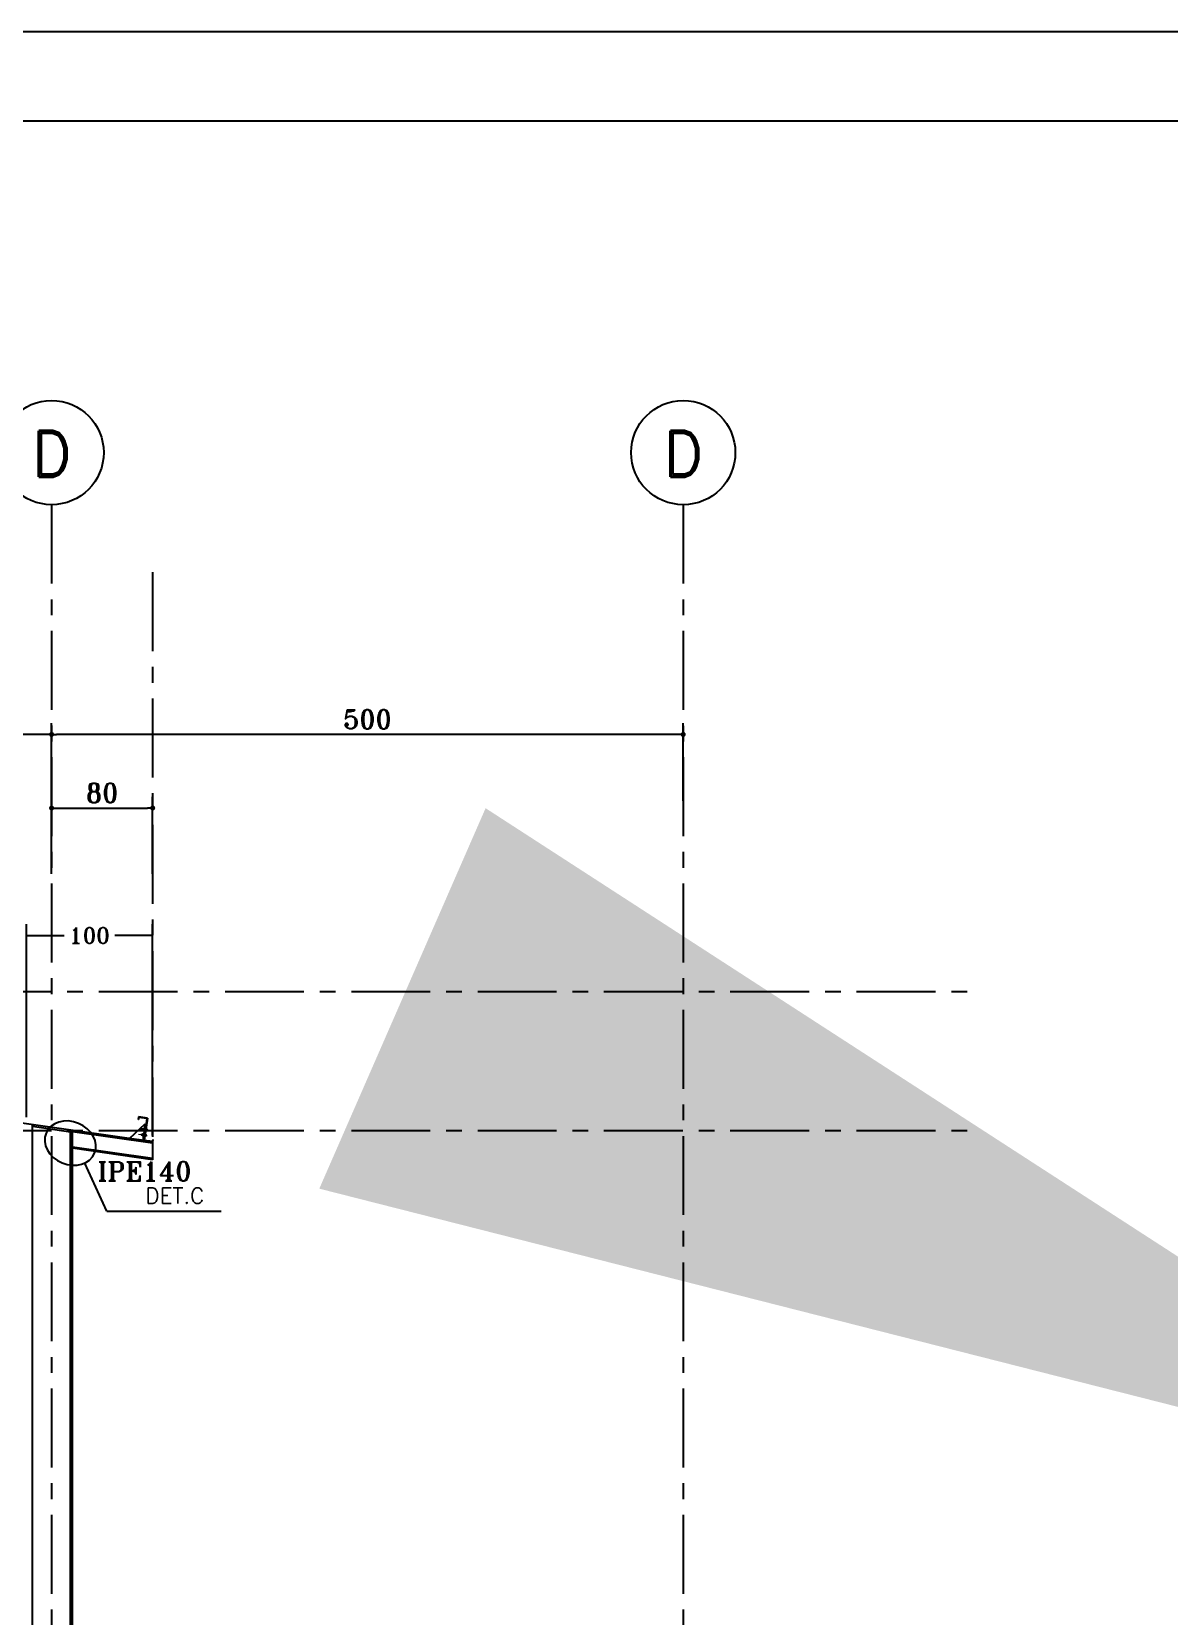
# Model space of a CAD drawing. Header units: inches. Extents: x 460503 to 460688, y 47570 to 48852.
# Drawn here: x 460554.12 to 460572.13, y 47970.65 to 47995.75 of the extents above; entities that cross this region are included whole.
import ezdxf
from ezdxf.enums import TextEntityAlignment as Align

# ---------------------------------------------------------------- set-up
doc = ezdxf.new("R2010")
doc.units = ezdxf.units.IN
doc.header["$MEASUREMENT"] = 0
for name, pattern in [('CENTER', [2, 1.25, -0.25, 0.25, -0.25]), ('DASHDOTX2', [2, 1, -0.5, 0, -0.5]), ('HIDDEN', [0.375, 0.25, -0.125])]:
    doc.linetypes.add(name, pattern=pattern)
for name, color, linetype in [('1', 1, 'Continuous'), ('2Y', 2, 'Continuous'), ('3', 3, 'HIDDEN'), ('3G', 3, 'Continuous'), ('Ax', 1, 'DASHDOTX2'), ('AXE', 1, 'CENTER'), ('DIM', 8, 'Continuous'), ('lateral brace', 5, 'Continuous'), ('Layer4', 118, 'Continuous'), ('leader-1', 1, 'Continuous'), ('TIE', 2, 'Continuous'), ('wall', 4, 'Continuous')]:
    doc.layers.add(name, color=color, linetype=linetype)
doc.layers.add('2', color=2, linetype='Continuous', lineweight=9)
doc.layers.add('TEXT', color=250, linetype='Continuous', lineweight=30)
doc.styles.add('ROMANC', font='TXT.shx')
doc.styles.add('ROMAND', font='ROMAND.shx')
doc.styles.add('ROMANS', font='ROMANS', dxfattribs={"width": 0.8})
doc.styles.add('ROMANT', font='romant')
doc.dimstyles.new('1-100', dxfattribs={"dimtxt": 0.3, "dimasz": 0.08, "dimexe": 0.18, "dimexo": 0.0625, "dimgap": 0.09, "dimtad": 1, "dimdec": 0, "dimlfac": 100, "dimdsep": 46, "dimtxsty": 'ROMANT', "dimblk": 'DOT', "dimcen": 0.09, "dimclrd": 1, "dimclre": 1, "dimclrt": 3, "dimadec": 0, "dimazin": 0, "dimtfac": 1, "dimtdec": 0, "dimtix": 1, "dimtofl": 0, "dimtmove": 2, "dimatfit": 3, "dimldrblk": 'DOT', "dimfxl": 1, "dimtolj": 1, "dimarcsym": 0})
doc.dimstyles.new('1-50', dxfattribs={"dimscale": 0, "dimtxt": 0.25, "dimasz": 0.18, "dimexe": 0.18, "dimexo": 0.0625, "dimgap": 0.09, "dimtad": 0, "dimdec": 0, "dimlfac": 50, "dimzin": 0, "dimdsep": 46, "dimtxsty": 'ROMANT', "dimblk": 'OBLIQUE', "dimcen": 0.09, "dimclrd": 1, "dimclre": 1, "dimclrt": 2, "dimadec": 0, "dimazin": 0, "dimtfac": 1, "dimtdec": 0, "dimtofl": 0, "dimtmove": 2, "dimatfit": 3, "dimldrblk": 'OBLIQUE', "dimfxl": 0.18, "dimtolj": 1, "dimtzin": 0, "dimarcsym": 0})
doc.dimstyles.new('Copy of 1-5(100)', dxfattribs={"dimscale": 100, "dimtxt": 2.5, "dimasz": 2.3, "dimexe": 1.5, "dimexo": 3, "dimgap": 1, "dimtad": 1, "dimdec": 0, "dimlfac": 0.05, "dimdsep": 46, "dimtxsty": 'ROMANS', "dimcen": 0, "dimclrd": 1, "dimclre": 1, "dimclrt": 2, "dimadec": 0, "dimazin": 0, "dimtfac": 2, "dimtdec": 0, "dimtmove": 2, "dimatfit": 3, "dimfxl": 1.5, "dimtolj": 1, "dimtzin": 0, "dimarcsym": 0})

# ---------------------------------------------------------------- blocks, each defined once
blk = doc.blocks.new('DOT')
at = {"layer": 'DIM', "color": 0, "linetype": 'ByBlock'}
blk.add_line((-0.5, 0), (-1, 0), dxfattribs=at)
at = {"layer": 'DIM', "color": 0, "linetype": 'ByBlock', "const_width": 0.5}
blk.add_lwpolyline([(-0.25, 0, 1), (0.25, 0, 1)], format="xyb", close=True, dxfattribs=at)
blk = doc.blocks.new('*D407')
at = {"layer": 'Defpoints', "color": 0, "transparency": 16777216}
for p in [(460544.438, 47984.619), (460544.438, 47983.503), (460554.438, 47983.503)]:
    blk.add_point(p, dxfattribs=at)
at = {"layer": 'wall', "color": 1, "lineweight": -2, "transparency": 16777216}
for p, q in [((460544.438, 47983.565), (460544.438, 47984.799)), ((460554.358, 47984.619), (460544.518, 47984.619)), ((460554.438, 47983.565), (460554.438, 47984.799))]:
    blk.add_line(p, q, dxfattribs=at)
at = {"layer": 'wall', "color": 1, "lineweight": -2, "transparency": 16777216, "xscale": 0.08, "yscale": 0.08, "zscale": 0.08, "rotation": 180}
blk.add_blockref('DOT', (460544.438, 47984.619), dxfattribs=at)
at = {"layer": 'wall', "color": 1, "lineweight": -2, "transparency": 16777216, "xscale": 0.08, "yscale": 0.08, "zscale": 0.08}
blk.add_blockref('DOT', (460554.438, 47984.619), dxfattribs=at)
at = {"layer": 'wall', "color": 3, "transparency": 16777216, "insert": (460549.438, 47984.859), "char_height": 0.3, "attachment_point": 5, "style": 'ROMANT'}
blk.add_mtext('\\A1;500', dxfattribs=at)
blk = doc.blocks.new('_Dot')
at = {"layer": 'DIM', "color": 0, "lineweight": -2}
blk.add_line((-0.5, 0), (-1, 0), dxfattribs=at)
at = {"layer": 'DIM', "color": 0, "const_width": 0.5}
blk.add_lwpolyline([(-0.25, 0, 1), (0.25, 0, 1)], format="xyb", close=True, dxfattribs=at)
blk = doc.blocks.new('*D410')
at = {"layer": 'Defpoints', "color": 0, "transparency": 16777216}
for p in [(460554.438, 47984.619), (460554.438, 47983.503), (460564.438, 47983.503)]:
    blk.add_point(p, dxfattribs=at)
at = {"layer": 'wall', "color": 1, "lineweight": -2, "transparency": 16777216}
for p, q in [((460554.438, 47983.565), (460554.438, 47984.799)), ((460564.358, 47984.619), (460554.518, 47984.619)), ((460564.438, 47983.565), (460564.438, 47984.799))]:
    blk.add_line(p, q, dxfattribs=at)
at = {"layer": 'wall', "color": 1, "lineweight": -2, "transparency": 16777216, "xscale": 0.08, "yscale": 0.08, "zscale": 0.08, "rotation": 180}
blk.add_blockref('DOT', (460554.438, 47984.619), dxfattribs=at)
at = {"layer": 'wall', "color": 1, "lineweight": -2, "transparency": 16777216, "xscale": 0.08, "yscale": 0.08, "zscale": 0.08}
blk.add_blockref('DOT', (460564.438, 47984.619), dxfattribs=at)
at = {"layer": 'wall', "color": 3, "transparency": 16777216, "insert": (460559.438, 47984.859), "char_height": 0.3, "attachment_point": 5, "style": 'ROMANT'}
blk.add_mtext('\\A1;500', dxfattribs=at)
blk = doc.blocks.new('*D420')
at = {"layer": 'Defpoints', "color": 0, "transparency": 16777216}
for p in [(460556.038, 47983.453), (460554.438, 47982.347), (460556.038, 47982.347)]:
    blk.add_point(p, dxfattribs=at)
at = {"layer": 'wall', "color": 1, "lineweight": -2, "transparency": 16777216}
for p, q in [((460554.438, 47982.41), (460554.438, 47983.633)), ((460556.038, 47982.41), (460556.038, 47983.633)), ((460554.518, 47983.453), (460555.958, 47983.453))]:
    blk.add_line(p, q, dxfattribs=at)
at = {"layer": 'wall', "color": 1, "lineweight": -2, "transparency": 16777216, "xscale": 0.08, "yscale": 0.08, "zscale": 0.08, "rotation": 180}
blk.add_blockref('DOT', (460554.438, 47983.453), dxfattribs=at)
at = {"layer": 'wall', "color": 1, "lineweight": -2, "transparency": 16777216, "xscale": 0.08, "yscale": 0.08, "zscale": 0.08}
blk.add_blockref('DOT', (460556.038, 47983.453), dxfattribs=at)
at = {"layer": 'wall', "color": 3, "transparency": 16777216, "insert": (460555.238, 47983.693), "char_height": 0.3, "attachment_point": 5, "style": 'ROMANT'}
blk.add_mtext('\\A1;80', dxfattribs=at)
blk = doc.blocks.new('TIE')
at = {"layer": 'TIE'}
for p, q in [((-3.5, 20), (4.4, 21.2)), ((-3.5, 20), (-0.5, 0.2)), ((-3.1, 19.7), (4.2, 20.8)), ((-3.1, 19.7), (-0.2, 0)), ((-1.6, 14.9), (-2.4, 14.8)), ((-1.6, 14.9), (-2.4, 14.8)), ((12.4, 1.9), (-1.6, 14.9)), ((-1.6, 14.9), (0.6, 0.1)), ((4.2, 20.8), (4.5, 18.9)), ((4.4, 21.2), (4.8, 18.9)), ((4.5, 18.9), (4.8, 18.9)), ((-8.4, 1.1), (-8.1, -1.2)), ((-8.4, 1.1), (-8.2, 1.1)), ((-8.2, 1.1), (-7.9, -0.9)), ((-7.9, -0.9), (-0.5, 0.2)), ((-0.2, 0), (12.4, 1.9)), ((-8.1, -1.2), (-0.2, 0))]:
    blk.add_line(p, q, dxfattribs=at)
blk = doc.blocks.new('*D568')
at = {"color": 1, "lineweight": -2, "transparency": 16777216}
for p, q in [((460554.039, 47978.555), (460554.039, 47981.614)), ((460556.038, 47978.268), (460556.038, 47981.614)), ((460554.039, 47981.434), (460554.639, 47981.434)), ((460556.038, 47981.434), (460555.438, 47981.434))]:
    blk.add_line(p, q, dxfattribs=at)
at = {"layer": 'Defpoints', "color": 0, "transparency": 16777216}
for p in [(460556.038, 47981.434), (460554.039, 47978.493), (460556.038, 47978.206, 0.005)]:
    blk.add_point(p, dxfattribs=at)
at = {"color": 2, "transparency": 16777216, "insert": (460555.038, 47981.434), "char_height": 0.25, "attachment_point": 5, "rotation": 0, "style": 'ROMANT'}
blk.add_mtext('\\A1;100', dxfattribs=at)
blk = doc.blocks.new('_OBLIQUE')

msp = doc.modelspace()

# ---------------------------------------------------------------- hatches: boundary and pattern name
h = msp.add_hatch(color=1)
h.dxf.hatch_style = 1
h.paths.add_polyline_path([(460554.76802694, 47978.3317307), (460554.76802694, 47978.34688437), (460554.78120967, 47978.34499253)])
h = msp.add_hatch(color=1)
h.dxf.hatch_style = 1
h.paths.add_polyline_path([(460554.76802694, 47978.07916945), (460554.78586629, 47978.06145566), (460554.76802694, 47978.06401577)])

# ---------------------------------------------------------------- linework, layer by layer
at = {"color": 1}
for p, q in [((460554.78120967, 47978.34499253, 0.00287034), (460554.76802694, 47978.34688437, 0.00499999)), ((460554.76802694, 47978.34688437, 0.00499999), (460554.76802694, 47978.3317307, 0.00500068)), ((460554.76802694, 47978.3317307, 0.00500068), (460554.78120967, 47978.34499253, 0.00287034)), ((460554.76802694, 47978.07916945, 0.00501227), (460554.78586629, 47978.06145566, 0.00162673)), ((460554.76802694, 47978.06401577, 0.00501296), (460554.76802694, 47978.07916945, 0.00501227)), ((460554.78586629, 47978.06145566, 0.00162673), (460554.76802694, 47978.06401577, 0.00501296))]:
    msp.add_line(p, q, dxfattribs=at)
at = {"layer": '1'}
msp.add_lwpolyline([(460507.46120186, 47937.70026708), (460588.72955203, 47937.70026708), (460588.72955203, 47994.33326372), (460507.46120186, 47994.33326372)], close=True, dxfattribs=at)
at = {"layer": '2'}
for p, q in [((460555.8280974, 47978.37399925, 0.00541421), (460555.96610684, 47978.35398529, 0.00541421)), ((460555.8699472, 47978.37868077, 0.00541421), (460555.86689253, 47978.35761683, 0.00541421)), ((460555.86689253, 47978.35761683, 0.00541421), (460555.88339252, 47978.35522402, 0.00541421)), ((460555.86746173, 47978.36154185, 0.00541421), (460555.87883472, 47978.37739192, 0.00541421)), ((460555.86884392, 47978.37107298, 0.00541421), (460555.87389228, 47978.37810866, 0.00541421)), ((460555.86979962, 47978.35719525, 0.00541421), (460555.88377715, 47978.37667517, 0.00541421)), ((460555.8699472, 47978.37868077, 0.00541421), (460555.88644719, 47978.37628796, 0.00541421)), ((460555.87474205, 47978.3564785, 0.00541421), (460555.8858117, 47978.37190581, 0.00541421)), ((460555.87968449, 47978.35576176, 0.00541421), (460555.8844295, 47978.36237469, 0.00541421)), ((460555.8868478, 47978.37905042, 0.00541421), (460555.88299191, 47978.35246156, 0.00541421)), ((460555.88299191, 47978.35246156, 0.00541421), (460555.88591025, 47978.34787207, 0.00541421)), ((460555.88413249, 47978.35474621, 0.00541421), (460555.88329404, 47978.35424525, 0.00541421)), ((460555.88457501, 47978.35677615, 0.00541421), (460555.88378542, 47978.35763364, 0.00541421)), ((460555.88591025, 47978.34787207, 0.00541421), (460555.89907305, 47978.34596321, 0.00541421)), ((460555.88713086, 47978.37491117, 0.00541421), (460555.88621131, 47978.37436175, 0.00541421)), ((460555.88742828, 47978.37696215, 0.00541421), (460555.88670269, 47978.37775015, 0.00541421)), ((460555.89094963, 47978.38262187, 0.00541421), (460555.8868478, 47978.37905042, 0.00541421)), ((460555.88731341, 47978.35533197, 0.00541421), (460555.9001615, 47978.35346876, 0.00541421)), ((460555.89016669, 47978.37551797, 0.00541421), (460555.90308732, 47978.37364424, 0.00541421)), ((460555.89094963, 47978.38262187, 0.00541421), (460555.90411243, 47978.38071301, 0.00541421)), ((460555.90413788, 47978.38088851, 0.00541421), (460555.8990476, 47978.34578771, 0.00541421)), ((460555.90411243, 47978.38071301, 0.00541421), (460555.89907305, 47978.34596321, 0.00541421)), ((460555.90054813, 47978.34377815, 0.00541421), (460555.90405821, 47978.34326913, 0.00541421)), ((460555.91115804, 47978.37987046, 0.00541421), (460555.90606776, 47978.34476965, 0.00541421)), ((460555.90614743, 47978.38238904, 0.00541421), (460555.90965751, 47978.38188001, 0.00541421)), ((460555.90708557, 47978.35178809, 0.00541421), (460555.92639267, 47978.34899974, 0.00541421)), ((460555.91014024, 47978.37285203, 0.00541421), (460555.92944734, 47978.37006368, 0.00541421)), ((460555.93046514, 47978.37708211, 0.00541421), (460555.92537487, 47978.3419813, 0.00541421)), ((460555.92687539, 47978.33997175, 0.00541421), (460555.93038547, 47978.33946272, 0.00541421)), ((460555.93745985, 47978.37588855, 0.00541421), (460555.93242048, 47978.34113875, 0.00541421)), ((460555.94100214, 47978.33989425, 0.00541421), (460555.93242048, 47978.34113875, 0.00541421)), ((460555.9324747, 47978.37858264, 0.00541421), (460555.93598478, 47978.37807361, 0.00541421)), ((460555.94305365, 47978.3487455, 0.00541421), (460555.93371989, 47978.35009907, 0.00541421)), ((460555.94556674, 47978.36556414, 0.00541421), (460555.93616044, 47978.36692823, 0.00541421)), ((460555.94604151, 47978.37464405, 0.00541421), (460555.93745985, 47978.37588855, 0.00541421)), ((460555.94593714, 47978.34728029, 0.00541421), (460555.94659874, 47978.34656178, 0.00541421)), ((460555.94608948, 47978.3493523, 0.00541421), (460555.94709012, 47978.34995018, 0.00541421)), ((460555.94995466, 47978.36940343, 0.00541421), (460555.94624276, 47978.3438074, 0.00541421)), ((460555.94830514, 47978.36411997, 0.00541421), (460555.94903074, 47978.36333197, 0.00541421)), ((460555.94860257, 47978.36617094, 0.00541421), (460555.94952212, 47978.36672036, 0.00541421)), ((460555.81570342, 47978.28668393, 0.00541421), (460555.95371286, 47978.26666997, 0.00541421)), ((460555.85729036, 47978.29140357, 0.00541421), (460555.85423569, 47978.27033963, 0.00541421)), ((460555.85423569, 47978.27033963, 0.00541421), (460555.87073569, 47978.26794682, 0.00541421)), ((460555.85480489, 47978.27426465, 0.00541421), (460555.86617788, 47978.29011472, 0.00541421)), ((460555.85618709, 47978.28379578, 0.00541421), (460555.86123544, 47978.29083146, 0.00541421)), ((460555.85714278, 47978.26991805, 0.00541421), (460555.87112032, 47978.28939797, 0.00541421)), ((460555.85729036, 47978.29140357, 0.00541421), (460555.87379036, 47978.28901076, 0.00541421)), ((460555.86208522, 47978.2692013, 0.00541421), (460555.87315486, 47978.28462861, 0.00541421)), ((460555.86702766, 47978.26848456, 0.00541421), (460555.87177267, 47978.27509749, 0.00541421)), ((460555.87419096, 47978.29177322, 0.00541421), (460555.87033508, 47978.26518436, 0.00541421)), ((460555.87033508, 47978.26518436, 0.00541421), (460555.87325341, 47978.26059487, 0.00541421)), ((460555.87147565, 47978.26746901, 0.00541421), (460555.8706372, 47978.26696805, 0.00541421)), ((460555.87191817, 47978.26949895, 0.00541421), (460555.87112858, 47978.27035644, 0.00541421)), ((460555.87325341, 47978.26059487, 0.00541421), (460555.88641622, 47978.25868601, 0.00541421)), ((460555.87447402, 47978.28763397, 0.00541421), (460555.87355447, 47978.28708455, 0.00541421)), ((460555.87477145, 47978.28968495, 0.00541421), (460555.87404585, 47978.29047295, 0.00541421)), ((460555.87829279, 47978.29534467, 0.00541421), (460555.87419096, 47978.29177322, 0.00541421)), ((460555.87465657, 47978.26805477, 0.00541421), (460555.88750466, 47978.26619156, 0.00541421)), ((460555.87750985, 47978.28824077, 0.00541421), (460555.89043049, 47978.28636704, 0.00541421)), ((460555.87829279, 47978.29534467, 0.00541421), (460555.89145559, 47978.29343581, 0.00541421)), ((460555.89148104, 47978.29361132, 0.00541421), (460555.88639077, 47978.25851051, 0.00541421)), ((460555.89145559, 47978.29343581, 0.00541421), (460555.88641622, 47978.25868601, 0.00541421)), ((460555.88789129, 47978.25650095, 0.00541421), (460555.89140137, 47978.25599193, 0.00541421)), ((460555.89850121, 47978.29259326, 0.00541421), (460555.89341093, 47978.25749245, 0.00541421)), ((460555.8934906, 47978.29511184, 0.00541421), (460555.89700068, 47978.29460281, 0.00541421)), ((460555.89442873, 47978.26451089, 0.00541421), (460555.91373583, 47978.26172254, 0.00541421)), ((460555.8974834, 47978.28557483, 0.00541421), (460555.9167905, 47978.28278648, 0.00541421)), ((460555.91780831, 47978.28980491, 0.00541421), (460555.91271803, 47978.2547041, 0.00541421)), ((460555.91421856, 47978.25269455, 0.00541421), (460555.91772864, 47978.25218552, 0.00541421)), ((460555.92480302, 47978.28861135, 0.00541421), (460555.91976364, 47978.25386155, 0.00541421)), ((460555.9283453, 47978.25261705, 0.00541421), (460555.91976364, 47978.25386155, 0.00541421)), ((460555.91981786, 47978.29130544, 0.00541421), (460555.92332794, 47978.29079641, 0.00541421)), ((460555.93039681, 47978.2614683, 0.00541421), (460555.92106306, 47978.26282187, 0.00541421)), ((460555.9329099, 47978.27828694, 0.00541421), (460555.9235036, 47978.27965103, 0.00541421)), ((460555.93338468, 47978.28736685, 0.00541421), (460555.92480302, 47978.28861135, 0.00541421)), ((460555.9332803, 47978.26000309, 0.00541421), (460555.93394191, 47978.25928458, 0.00541421)), ((460555.93343264, 47978.2620751, 0.00541421), (460555.93443329, 47978.26267298, 0.00541421)), ((460555.93729783, 47978.28212623, 0.00541421), (460555.93358592, 47978.2565302, 0.00541421)), ((460555.9356483, 47978.27684277, 0.00541421), (460555.9363739, 47978.27605477, 0.00541421)), ((460555.93594573, 47978.27889374, 0.00541421), (460555.93686528, 47978.27944316, 0.00541421))]:
    msp.add_line(p, q, dxfattribs=at)
for centre, radius, start, end in [((460555.88650458, 47978.35077613, 0.00541421), 0.00462476, 81.748557078, 120.858017111), ((460555.88797714, 47978.35990886, 0.00541421), 0.00462476, 222.639097051, 261.748557078), ((460555.88950295, 47978.37094109, 0.00541421), 0.00462476, 81.748557078, 120.858017111), ((460555.89083042, 47978.38009486, 0.00541421), 0.00462476, 222.639097051, 261.748557078), ((460555.90080264, 47978.34553319, 0.00541421), 0.0017734, 171.74855708, 261.748557078), ((460555.90431272, 47978.34502417, 0.00541421), 0.0017734, 261.748557078, 351.74855708), ((460555.90589292, 47978.380634, 0.00541421), 0.0017734, 81.748557078, 171.74855708), ((460555.909403, 47978.38012497, 0.00541421), 0.0017734, 351.74855708, 81.748557078), ((460555.92712991, 47978.34172679, 0.00541421), 0.0017734, 171.74855708, 261.748557078), ((460555.93063999, 47978.34121776, 0.00541421), 0.0017734, 261.748557078, 351.74855708), ((460555.93222018, 47978.3768276, 0.00541421), 0.0017734, 81.748557078, 171.74855708), ((460555.93573026, 47978.37631857, 0.00541421), 0.0017734, 351.74855708, 81.748557078), ((460555.94166587, 47978.34447113, 0.00541421), 0.00462476, 261.748557078, 351.74855708), ((460555.94371738, 47978.35332239, 0.00541421), 0.00462476, 261.748557078, 300.858017111), ((460555.942535, 47978.34414757, 0.00541421), 0.00462476, 42.639097051, 81.748557078), ((460555.94623047, 47978.37014103, 0.00541421), 0.00462476, 261.748557078, 300.858017111), ((460555.944903, 47978.36098725, 0.00541421), 0.00462476, 42.639097051, 81.748557078), ((460555.94537778, 47978.37006716, 0.00541421), 0.00462476, 351.74855708, 81.748557078), ((460555.87384775, 47978.26349893, 0.00541421), 0.00462476, 81.748557078, 120.858017111), ((460555.87532031, 47978.27263166, 0.00541421), 0.00462476, 222.639097051, 261.748557078), ((460555.87684612, 47978.28366389, 0.00541421), 0.00462476, 81.748557078, 120.858017111), ((460555.87817359, 47978.29281766, 0.00541421), 0.00462476, 222.639097051, 261.748557078), ((460555.88814581, 47978.25825599, 0.00541421), 0.0017734, 171.74855708, 261.748557078), ((460555.89165589, 47978.25774697, 0.00541421), 0.0017734, 261.748557078, 351.74855708), ((460555.89323608, 47978.2933568, 0.00541421), 0.0017734, 81.748557078, 171.74855708), ((460555.89674616, 47978.29284777, 0.00541421), 0.0017734, 351.74855708, 81.748557078), ((460555.91447307, 47978.25444959, 0.00541421), 0.0017734, 171.74855708, 261.748557078), ((460555.91798315, 47978.25394056, 0.00541421), 0.0017734, 261.748557078, 351.74855708), ((460555.91956335, 47978.2895504, 0.00541421), 0.0017734, 81.748557078, 171.74855708), ((460555.92307343, 47978.28904137, 0.00541421), 0.0017734, 351.74855708, 81.748557078), ((460555.92900904, 47978.25719393, 0.00541421), 0.00462476, 261.748557078, 351.74855708), ((460555.93106055, 47978.26604519, 0.00541421), 0.00462476, 261.748557078, 300.858017111), ((460555.92987817, 47978.25687037, 0.00541421), 0.00462476, 42.639097051, 81.748557078), ((460555.93357364, 47978.28286383, 0.00541421), 0.00462476, 261.748557078, 300.858017111), ((460555.93224617, 47978.27371005, 0.00541421), 0.00462476, 42.639097051, 81.748557078), ((460555.93272094, 47978.28278996, 0.00541421), 0.00462476, 351.74855708, 81.748557078)]:
    msp.add_arc(centre, radius, start, end, dxfattribs=at)
at = {"layer": '2Y'}
for q in [(460554.96212641, 47977.82969908, 0.00622953), (460557.12154754, 47977.06681821, 0.01148818)]:
    msp.add_line((460555.31365871, 47977.06681821, 0.01148818), q, dxfattribs=at)
at = {"layer": '2Y', "extrusion": (0, 0, -1)}
msp.add_ellipse((460554.73429523, 47978.14564518, 0.00622953), major_axis=(0.38386558, -0.15916806), ratio=0.8162990064, start_param=-1.5707963268, end_param=4.7123889804, dxfattribs=at)
at = {"layer": '3G'}
for p, q in [((460556.03801438, 47978.16427173), (460552.52407752, 47978.6695437)), ((460554.13802693, 47947.24688431, 0.00499999), (460554.13802693, 47978.43747254, 0.00499999)), ((460554.73802693, 47978.32088948), (460554.13802693, 47978.40716399)), ((460554.73802693, 47947.24688431, 0.00499999), (460554.73802693, 47978.35780759, 0.00499999)), ((460554.76802693, 47947.24688431, 0.00499999), (460554.76802693, 47978.34688431, 0.00499999)), ((460556.03516784, 47978.14447534), (460554.76802693, 47978.32667861)), ((460556.03785482, 47977.90162057), (460554.76802693, 47978.0842102)), ((460556.03801438, 47978.16427173), (460556.03784255, 47977.88141664, 0.00000818)), ((460556.03784255, 47977.88141664), (460554.76802693, 47978.0640045))]:
    msp.add_line(p, q, dxfattribs=at)
at = {"layer": 'Ax', "linetype": 'Continuous', "ltscale": 0.5}
for centre in [(460554.43802693, 47989.08269879, 0.00499999), (460564.43802693, 47989.08263212, 0.00499999)]:
    msp.add_circle(centre, 0.825, dxfattribs=at)
at = {"layer": 'AXE'}
for p, q in [((460554.43802693, 47988.25776545, 0.00499999), (460554.43802693, 47943.83236386, 0.00499999)), ((460564.43802693, 47988.25763212, 0.00499999), (460564.43802693, 47943.83223052, 0.00499999)), ((460556.03802693, 47987.18751718, 0.00499999), (460556.03802693, 47978.24787831, 0.00499999)), ((460513.18397456, 47980.54688431), (460569.12325063, 47980.54688431)), ((460513.18397456, 47978.34688431), (460569.12325063, 47978.34688431))]:
    msp.add_line(p, q, dxfattribs=at)
at = {"layer": 'DIM'}
msp.add_lwpolyline([(460506.04537694, 47936.28444217), (460590.14537694, 47936.28444217), (460590.14537694, 47995.74908863), (460506.04537694, 47995.74908863)], close=True, dxfattribs=at)
at = {"layer": 'lateral brace'}
msp.add_lwpolyline([(460506.04537694, 47936.28444217), (460590.14537694, 47936.28444217), (460590.14537694, 47995.74908863), (460506.04537694, 47995.74908863)], close=True, dxfattribs=at)
at = {"layer": 'Layer4'}
msp.add_lwpolyline([(460590.14537694, 47995.74908863), (460506.04537694, 47995.74908863), (460506.04537694, 47936.28444217), (460590.14537694, 47936.28444217)], close=True, dxfattribs=at)

# ---------------------------------------------------------------- block references
at = {"layer": '2', "xscale": -0.01773399014778325, "yscale": 0.01773399014778325, "zscale": 0.01773399014778325, "rotation": 0.3142794497117496}
msp.add_blockref('TIE', (460555.89409821, 47978.18539181, 0.00541421), dxfattribs=at)

# ---------------------------------------------------------------- texts
at = {"layer": '2Y', "style": 'ROMANC'}
msp.add_text('DET.C', height=0.249999306, dxfattribs=at).set_placement((460555.92414298, 47977.1880325, 0.01148818))
at = {"layer": '3', "color": 3, "style": 'ROMAND'}
for p in [(460554.44040257, 47989.06374059, 0.005), (460564.44040257, 47989.06367392, 0.005)]:
    msp.add_text('D', height=0.7299072, dxfattribs=at).set_placement(p, align=Align.MIDDLE_CENTER)
at = {"layer": 'TEXT', "color": 2, "style": 'ROMANT'}
msp.add_text('IPE140', height=0.302224371, rotation=0.081705483, dxfattribs=at).set_placement((460555.16477947, 47977.54709046, -0.0050128))

# ---------------------------------------------------------------- dimensions: what is measured, and where the dimension line sits
dim = msp.add_linear_dim(base=(460556.03802693, 47981.43436237), p1=(460554.03853077, 47978.49277684), p2=(460556.03802693, 47978.20582994, 0.00541421), angle=180.000000124, dimstyle='1-50', override={"dimscale": 1})
dim.commit()
dim.dimension.update_dxf_attribs({"geometry": '*D568', "text_midpoint": (460555.03827885, 47981.43436237)})
at = {"layer": 'wall'}
for base, p1, p2, picture, middle in [((460544.43802693, 47984.61870432, 0.00499999), (460554.43802693, 47983.50297892, 0.00499999), (460544.43802693, 47983.50297892, 0.00499999), '*D407', (460549.43802693, 47984.85870432, 0.00499999)), ((460554.43802693, 47984.61863766, 0.00499999), (460564.43802693, 47983.50291225, 0.00499999), (460554.43802693, 47983.50291225, 0.00499999), '*D410', (460559.43802693, 47984.85863766, 0.00499999))]:
    dim = msp.add_linear_dim(base=base, p1=p1, p2=p2, text='500', dimstyle='1-100', dxfattribs=at)
    dim.commit()
    dim.dimension.update_dxf_attribs({"geometry": picture, "text_midpoint": middle})
dim = msp.add_linear_dim(base=(460556.03802693, 47983.45297112, 0.00499999), p1=(460554.43802693, 47982.34713838, 0.00499999), p2=(460556.03802693, 47982.34713838, 0.00499999), angle=180, text='80', dimstyle='1-100', dxfattribs=at)
dim.commit()
dim.dimension.update_dxf_attribs({"geometry": '*D420', "text_midpoint": (460555.23802693, 47983.69297112, 0.00499999)})

# ---------------------------------------------------------------- leaders
at = {"layer": 'leader-1', "linetype": 'ByBlock'}
msp.add_leader([(460578.32004482, 47972.43026359), (460577.28158533, 47972.8839778), (460575.84610657, 47972.8839778)], dimstyle='Copy of 1-5(100)', override={"dimasz": 0.2, "dimtad": 0}, dxfattribs=at)

doc.saveas('drawing.dxf')
